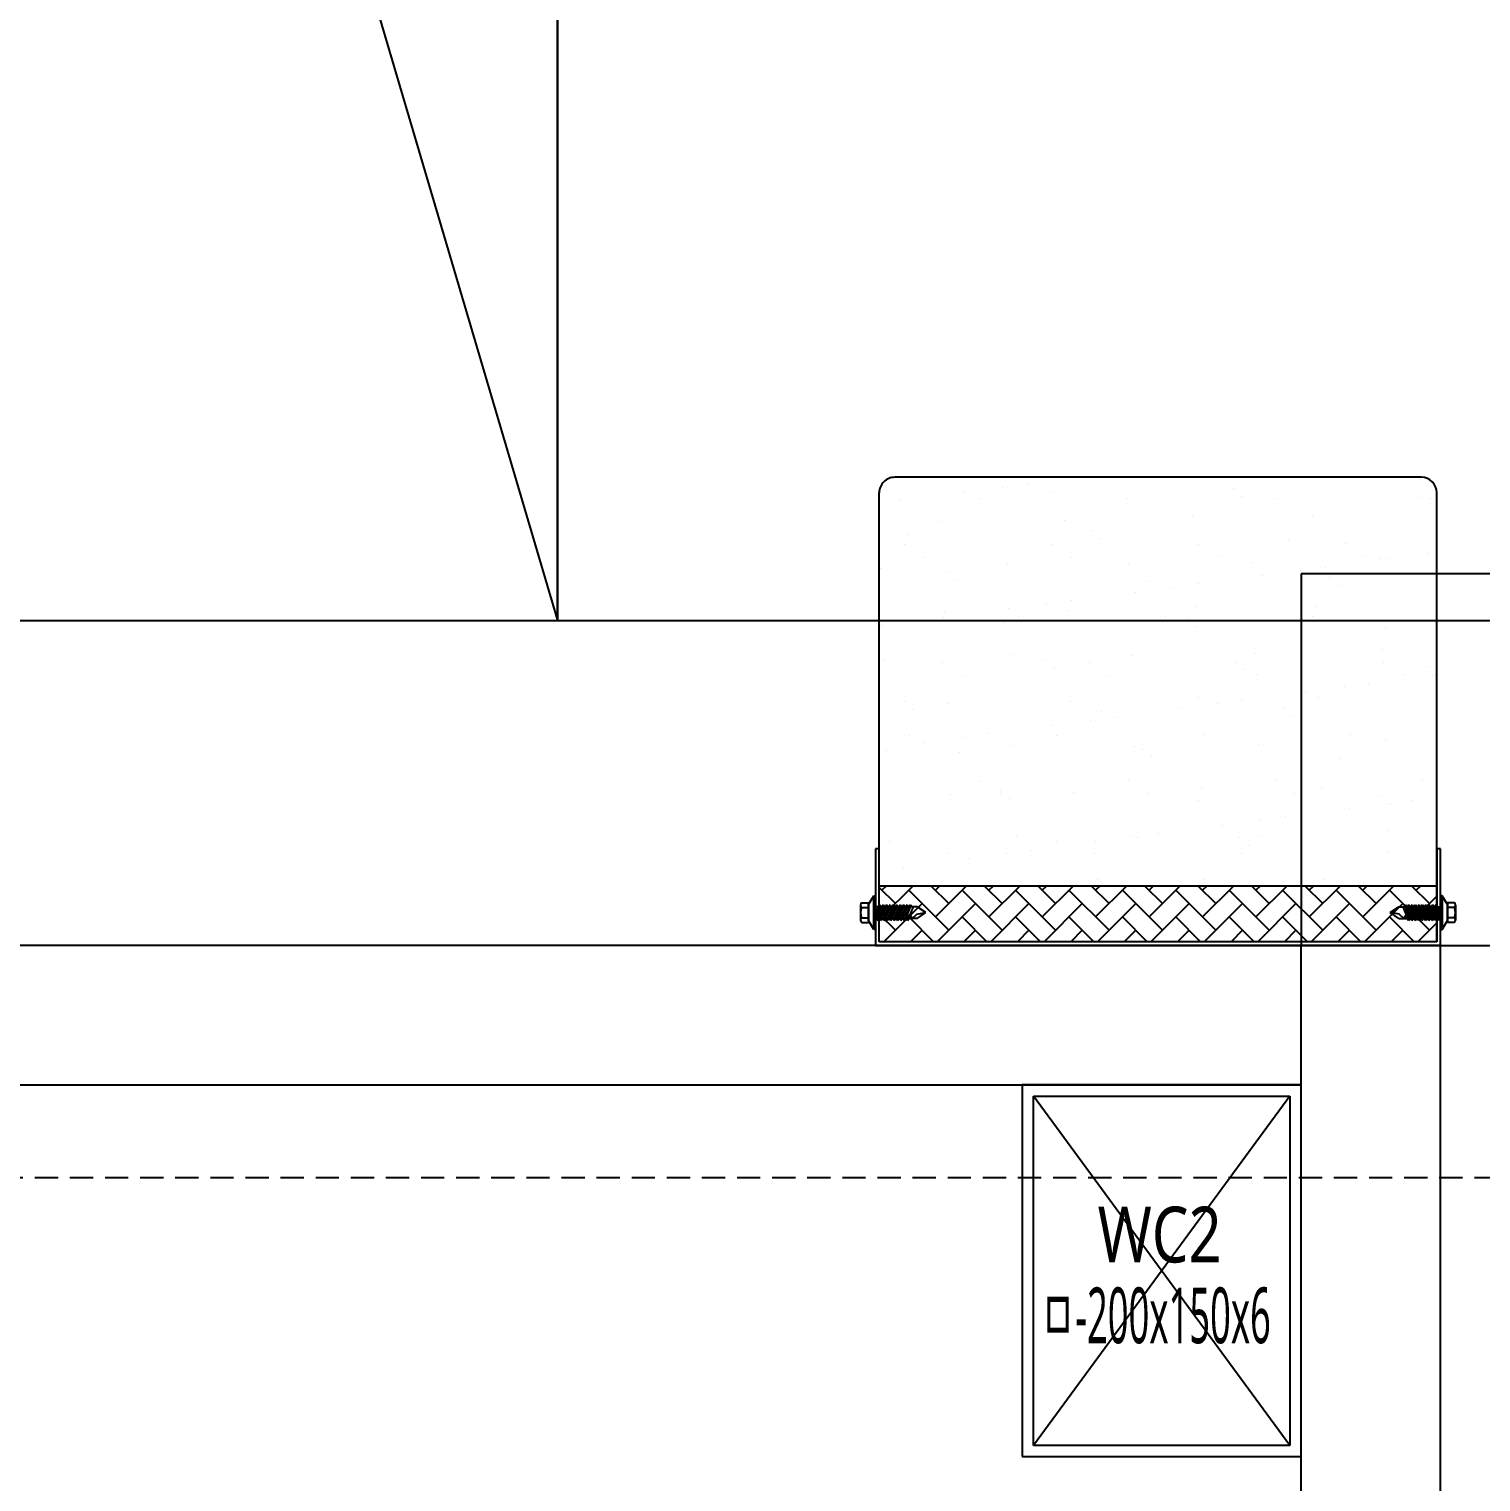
# Model space of a CAD drawing. Header units: millimetres. Extents: x 13515 to 183937, y -33900 to -660.
# Drawn here: x 120742.65 to 120754.87, y -19623.34 to -19611.1 of the extents above; entities that cross this region are included whole.
import ezdxf
from ezdxf.enums import TextEntityAlignment as Align

# ---------------------------------------------------------------- set-up
doc = ezdxf.new("R2010")
doc.units = ezdxf.units.MM
doc.header["$LTSCALE"] = 100
doc.header["$MEASUREMENT"] = 0
doc.header["$PDSIZE"] = -10
doc.linetypes.add('HIDDEN2', pattern=[0.1875, 0.125, -0.0625])
doc.layers.get('0').update_dxf_attribs({"linetype": 'CONTINUOUS'})
doc.layers.get('Defpoints').update_dxf_attribs({"color": 171, "linetype": 'CONTINUOUS'})
for name, color, linetype in [('ELE7 (0.07)', 8, 'CONTINUOUS'), ('ELE9', 9, 'CONTINUOUS'), ('FIN(패널-T75 글라스울)', 6, 'CONTINUOUS'), ('h COLUMN', 252, 'CONTINUOUS'), ('OVERHEAD DOOR - ELE', 9, 'CONTINUOUS'), ('OVERHEAD DOOR - ETC', 252, 'CONTINUOUS'), ('주차-화물', 251, 'CONTINUOUS')]:
    doc.layers.add(name, color=color, linetype=linetype)
doc.styles.add('TE', font='malgun_0.ttf')

# ---------------------------------------------------------------- blocks, each defined once
blk = doc.blocks.new('*U142')
at = {"color": 0, "linetype": 'ByBlock'}
for p, q in [((100, 75), (-100, 75)), ((-100, 75), (-100, -75)), ((100, -75), (100, 75)), ((-94, 69), (94, 69)), ((-94, -69), (-94, 69)), ((94, 69), (94, -69)), ((94, -69), (-94, -69)), ((-100, -75), (100, -75))]:
    blk.add_line(p, q, dxfattribs=at)
at = {"layer": 'Defpoints'}
blk.add_point((0, 0), dxfattribs=at)
blk = doc.blocks.new('WC2')
at = {"layer": 'h COLUMN', "ltscale": 0.1}
for p, q in [((69, -94), (-69, 94)), ((69, 94), (-69, -94))]:
    blk.add_line(p, q, dxfattribs=at)
at = {"layer": 'h COLUMN', "ltscale": 0.1, "rotation": 90}
blk.add_blockref('*U142', (0, 0), dxfattribs=at)
at = {"layer": 'Defpoints', "style": 'TE'}
for s, width, p in [('WC2', 0.8, (-34.44, 19.44)), ('ㅁ-200x150x6', 0.5, (-65.31, -24.04))]:
    blk.add_text(s, height=30, dxfattribs=dict(at, width=width)).set_placement(p, align=Align.MIDDLE_LEFT)
blk = doc.blocks.new('지상1층 WC 배치')
at = {"ltscale": 10000}
blk.add_blockref('WC2', (152900, -26650), dxfattribs=at)
blk = doc.blocks.new('A$C9dd89177')
at = {"layer": '주차-화물', "ltscale": 0.1}
blk.add_lwpolyline([(-0.01, 0), (10999.99, 0), (10999.99, 3250), (-0.01, 3250), (-0.01, 0), (10999.99, 3250)], dxfattribs=at)
blk = doc.blocks.new('A$Ca9da7916')
at = {"layer": 'ELE7 (0.07)', "ltscale": 0.002}
blk.add_line((227, 4275), (227, 6725), dxfattribs=at)
at = {"layer": 'FIN(패널-T75 글라스울)'}
for p, q in [((702, 4275), (227, 4275)), ((302, 3325), (302, 4275))]:
    blk.add_line(p, q, dxfattribs=at)
blk.add_lwpolyline([(702, 4350), (227, 4350), (227, 3250), (702, 3250)], dxfattribs=at)
at = {"layer": 'OVERHEAD DOOR - ELE', "ltscale": 0.002}
for p, q in [((27, 6725), (27, 4275)), ((27, 4275), (227, 4275))]:
    blk.add_line(p, q, dxfattribs=at)
at = {"layer": 'OVERHEAD DOOR - ETC'}
for p, q in [((204.05, 4357.5), (204.05, 4353.8)), ((205.23, 4358), (213.37, 4358)), ((206.59, 4357.5), (206.59, 4353.8)), ((212.02, 4357.5), (212.02, 4353.8)), ((214.55, 4357.5), (214.55, 4353.8)), ((225, 4348), (-16.67, 4348)), ((195, 4348), (195, 4048)), ((195, 4348), (225, 4348)), ((205, 4353.8), (200.3, 4350.8)), ((218.3, 4350.8), (200.3, 4350.8)), ((200.3, 4350.8), (200.3, 4350)), ((200.3, 4350.8), (218.3, 4350.8)), ((200.3, 4350), (218.3, 4350)), ((204.05, 4353.8), (214.55, 4353.8)), ((213.6, 4353.8), (205, 4353.8)), ((205.15, 4347.6), (211.06, 4350)), ((205.15, 4345.77), (213.45, 4349.18)), ((205.15, 4345.77), (213.45, 4349.18)), ((205.15, 4347.6), (206.15, 4348.4)), ((206.15, 4347.2), (205.15, 4347.6)), ((205.15, 4347.6), (206.15, 4346.8)), ((206.15, 4347.6), (205.15, 4347.6)), ((205.15, 4343.93), (213.45, 4347.35)), ((205.15, 4343.93), (213.45, 4347.35)), ((206.15, 4348.4), (206.15, 4350)), ((211.94, 4350), (206.15, 4347.6)), ((206.15, 4348.4), (210, 4350)), ((206.15, 4346.57), (212.45, 4349.18)), ((212.45, 4348.38), (206.15, 4345.77)), ((206.15, 4346.57), (206.15, 4347.6)), ((206.15, 4344.74), (212.45, 4347.35)), ((212.45, 4349.18), (212.45, 4350)), ((213.45, 4349.18), (212.45, 4349.99)), ((212.45, 4349.59), (213.45, 4349.18)), ((213.45, 4349.18), (212.45, 4348.38)), ((212.45, 4349.18), (213.45, 4349.18)), ((212.45, 4347.35), (212.45, 4348.38)), ((213.45, 4347.35), (212.45, 4348.16)), ((212.45, 4347.75), (213.45, 4347.35)), ((213.45, 4347.35), (212.45, 4346.55)), ((212.45, 4347.35), (213.45, 4347.35)), ((218.3, 4350.8), (213.6, 4353.8)), ((218.3, 4350), (218.3, 4350.8)), ((225, 4348), (225, 4048)), ((-25, 4339.67), (-25, 4056.33)), ((205.15, 4345.77), (206.15, 4346.57)), ((206.15, 4345.37), (205.15, 4345.77)), ((205.15, 4345.77), (206.15, 4344.96)), ((206.15, 4345.77), (205.15, 4345.77)), ((205.15, 4342.1), (213.45, 4345.52)), ((205.15, 4342.1), (213.45, 4345.52)), ((205.15, 4343.93), (206.15, 4344.74)), ((206.15, 4343.53), (205.15, 4343.93)), ((205.15, 4343.93), (206.15, 4343.13)), ((206.15, 4343.93), (205.15, 4343.93)), ((205.15, 4340.27), (213.45, 4343.69)), ((205.15, 4340.27), (213.45, 4343.69)), ((205.15, 4342.1), (206.15, 4342.91)), ((206.15, 4341.7), (205.15, 4342.1)), ((205.15, 4342.1), (206.15, 4341.3)), ((206.15, 4342.1), (205.15, 4342.1)), ((205.15, 4338.44), (213.45, 4341.85)), ((205.15, 4338.44), (213.45, 4341.85)), ((205.15, 4340.27), (206.15, 4341.07)), ((206.15, 4339.87), (205.15, 4340.27)), ((205.15, 4340.27), (206.15, 4339.46)), ((206.15, 4340.27), (205.15, 4340.27)), ((205.15, 4336.6), (213.45, 4340.02)), ((205.15, 4336.6), (213.45, 4340.02)), ((212.45, 4346.55), (206.15, 4343.93)), ((206.15, 4344.74), (206.15, 4345.77)), ((206.15, 4342.91), (212.45, 4345.52)), ((212.45, 4344.71), (206.15, 4342.1)), ((206.15, 4342.91), (206.15, 4343.93)), ((206.15, 4341.07), (212.45, 4343.69)), ((212.45, 4342.88), (206.15, 4340.27)), ((206.15, 4341.07), (206.15, 4342.1)), ((206.15, 4339.24), (212.45, 4341.85)), ((212.45, 4341.05), (206.15, 4338.44)), ((206.15, 4339.24), (206.15, 4340.27)), ((206.15, 4337.41), (212.45, 4340.02)), ((212.45, 4345.52), (212.45, 4346.55)), ((213.45, 4345.52), (212.45, 4346.32)), ((212.45, 4345.92), (213.45, 4345.52)), ((213.45, 4345.52), (212.45, 4344.71)), ((212.45, 4345.52), (213.45, 4345.52)), ((212.45, 4343.69), (212.45, 4344.71)), ((213.45, 4343.69), (212.45, 4344.49)), ((212.45, 4344.09), (213.45, 4343.69)), ((213.45, 4343.69), (212.45, 4342.88)), ((212.45, 4343.69), (213.45, 4343.69)), ((212.45, 4341.85), (212.45, 4342.88)), ((213.45, 4341.85), (212.45, 4342.66)), ((212.45, 4342.25), (213.45, 4341.85)), ((213.45, 4341.85), (212.45, 4341.05)), ((212.45, 4341.85), (213.45, 4341.85)), ((212.45, 4340.02), (212.45, 4341.05)), ((213.45, 4340.02), (212.45, 4340.82)), ((212.45, 4340.42), (213.45, 4340.02)), ((213.45, 4340.02), (212.45, 4339.22)), ((212.45, 4340.02), (213.45, 4340.02)), ((205.15, 4338.44), (206.15, 4339.24)), ((206.15, 4338.03), (205.15, 4338.44)), ((205.15, 4338.44), (206.15, 4337.63)), ((206.15, 4338.44), (205.15, 4338.44)), ((205.15, 4334.77), (213.45, 4338.19)), ((205.15, 4334.77), (213.45, 4338.19)), ((205.15, 4336.6), (206.15, 4337.41)), ((206.15, 4336.2), (205.15, 4336.6)), ((205.15, 4336.6), (206.15, 4335.8)), ((206.15, 4336.6), (205.15, 4336.6)), ((205.15, 4332.94), (213.45, 4336.35)), ((205.15, 4332.94), (213.45, 4336.35)), ((205.15, 4334.77), (206.15, 4335.57)), ((206.15, 4334.37), (205.15, 4334.77)), ((205.15, 4334.77), (206.15, 4333.97)), ((206.15, 4334.77), (205.15, 4334.77)), ((205.15, 4331.1), (213.45, 4334.52)), ((205.15, 4331.1), (213.45, 4334.52)), ((205.15, 4332.94), (206.15, 4333.74)), ((206.15, 4332.53), (205.15, 4332.94)), ((205.15, 4332.94), (206.15, 4332.13)), ((206.15, 4332.94), (205.15, 4332.94)), ((205.15, 4331.1), (206.15, 4331.91)), ((212.45, 4339.22), (206.15, 4336.6)), ((206.15, 4337.41), (206.15, 4338.44)), ((206.15, 4335.57), (212.45, 4338.19)), ((212.45, 4337.38), (206.15, 4334.77)), ((206.15, 4335.57), (206.15, 4336.6)), ((206.15, 4333.74), (212.45, 4336.35)), ((212.45, 4335.55), (206.15, 4332.94)), ((206.15, 4333.74), (206.15, 4334.77)), ((206.15, 4331.91), (212.45, 4334.52)), ((212.45, 4333.72), (206.15, 4331.1)), ((206.15, 4331.91), (206.15, 4332.94)), ((210.45, 4331.45), (213.45, 4332.69)), ((210.45, 4331.45), (213.45, 4332.69)), ((210.45, 4331.45), (211.45, 4332.25)), ((211.45, 4332.25), (212.45, 4332.69)), ((212.45, 4331.88), (211.45, 4331.45)), ((212.45, 4338.19), (212.45, 4339.22)), ((213.45, 4338.19), (212.45, 4338.99)), ((212.45, 4338.59), (213.45, 4338.19)), ((213.45, 4338.19), (212.45, 4337.38)), ((212.45, 4338.19), (213.45, 4338.19)), ((212.45, 4336.35), (212.45, 4337.38)), ((213.45, 4336.35), (212.45, 4337.16)), ((212.45, 4336.76), (213.45, 4336.35)), ((213.45, 4336.35), (212.45, 4335.55)), ((212.45, 4336.35), (213.45, 4336.35)), ((212.45, 4334.52), (212.45, 4335.55)), ((213.45, 4334.52), (212.45, 4335.33)), ((212.45, 4334.92), (213.45, 4334.52)), ((213.45, 4334.52), (212.45, 4333.72)), ((212.45, 4334.52), (213.45, 4334.52)), ((212.45, 4332.69), (212.45, 4333.72)), ((213.45, 4332.69), (212.45, 4333.49)), ((212.45, 4333.09), (213.45, 4332.69)), ((213.45, 4332.69), (212.45, 4331.88)), ((212.45, 4332.69), (213.45, 4332.69)), ((212.45, 4327.63), (212.45, 4331.88)), ((206.15, 4330.7), (205.15, 4331.1)), ((205.15, 4331.1), (206.15, 4330.3)), ((206.15, 4331.1), (205.15, 4331.1)), ((206.15, 4329.67), (210.44, 4331.48)), ((206.15, 4327.63), (206.15, 4331.1)), ((209.3, 4322.83), (206.15, 4327.63)), ((210.04, 4327.8), (209.3, 4322.83)), ((212.45, 4327.63), (209.3, 4322.83)), ((212.45, 4330.31), (210.04, 4327.8)), ((210.44, 4331.48), (212.45, 4330.31)), ((211.45, 4331.45), (210.45, 4331.45)), ((209.3, 4073.17), (206.15, 4068.37)), ((206.15, 4068.37), (206.15, 4064.9)), ((206.15, 4066.33), (210.44, 4064.52)), ((212.45, 4068.37), (209.3, 4073.17)), ((210.04, 4068.2), (209.3, 4073.17)), ((212.45, 4065.7), (210.04, 4068.2)), ((212.45, 4068.37), (212.45, 4064.12)), ((205.15, 4064.9), (206.15, 4065.7)), ((206.15, 4065.3), (205.15, 4064.9)), ((205.15, 4064.9), (213.45, 4061.48)), ((205.15, 4064.9), (213.45, 4061.48)), ((206.15, 4064.9), (205.15, 4064.9)), ((205.15, 4064.9), (206.15, 4064.09)), ((205.15, 4063.06), (206.15, 4063.87)), ((206.15, 4063.47), (205.15, 4063.06)), ((205.15, 4063.06), (213.45, 4059.65)), ((205.15, 4063.06), (213.45, 4059.65)), ((206.15, 4063.06), (205.15, 4063.06)), ((205.15, 4063.06), (206.15, 4062.26)), ((205.15, 4061.23), (206.15, 4062.04)), ((206.15, 4061.63), (205.15, 4061.23)), ((205.15, 4061.23), (213.45, 4057.81)), ((205.15, 4061.23), (213.45, 4057.81)), ((206.15, 4061.23), (205.15, 4061.23)), ((205.15, 4061.23), (206.15, 4060.43)), ((205.15, 4059.4), (206.15, 4060.2)), ((206.15, 4059.8), (205.15, 4059.4)), ((205.15, 4059.4), (213.45, 4055.98)), ((205.15, 4059.4), (213.45, 4055.98)), ((206.15, 4059.4), (205.15, 4059.4)), ((205.15, 4059.4), (206.15, 4058.59)), ((205.15, 4057.57), (206.15, 4058.37)), ((212.45, 4062.28), (206.15, 4064.9)), ((206.15, 4064.09), (206.15, 4063.06)), ((206.15, 4064.09), (212.45, 4061.48)), ((212.45, 4060.45), (206.15, 4063.06)), ((206.15, 4062.26), (206.15, 4061.23)), ((206.15, 4062.26), (212.45, 4059.65)), ((212.45, 4058.62), (206.15, 4061.23)), ((206.15, 4060.43), (206.15, 4059.4)), ((206.15, 4060.43), (212.45, 4057.81)), ((212.45, 4056.78), (206.15, 4059.4)), ((206.15, 4058.59), (206.15, 4057.57)), ((206.15, 4058.59), (212.45, 4055.98)), ((210.44, 4064.52), (212.45, 4065.7)), ((210.45, 4064.55), (213.45, 4063.31)), ((210.45, 4064.55), (213.45, 4063.31)), ((211.45, 4064.55), (210.45, 4064.55)), ((210.45, 4064.55), (211.45, 4063.75)), ((212.45, 4064.12), (211.45, 4064.55)), ((211.45, 4063.75), (212.45, 4063.31)), ((213.45, 4063.31), (212.45, 4064.12)), ((212.45, 4063.31), (212.45, 4062.28)), ((212.45, 4063.31), (213.45, 4063.31)), ((212.45, 4062.91), (213.45, 4063.31)), ((213.45, 4063.31), (212.45, 4062.51)), ((213.45, 4061.48), (212.45, 4062.28)), ((212.45, 4061.48), (212.45, 4060.45)), ((212.45, 4061.08), (213.45, 4061.48)), ((213.45, 4061.48), (212.45, 4060.68)), ((212.45, 4061.48), (213.45, 4061.48)), ((213.45, 4059.65), (212.45, 4060.45)), ((212.45, 4059.65), (212.45, 4058.62)), ((212.45, 4059.24), (213.45, 4059.65)), ((213.45, 4059.65), (212.45, 4058.84)), ((212.45, 4059.65), (213.45, 4059.65)), ((213.45, 4057.81), (212.45, 4058.62)), ((206.15, 4057.97), (205.15, 4057.57)), ((205.15, 4057.57), (213.45, 4054.15)), ((205.15, 4057.57), (213.45, 4054.15)), ((206.15, 4057.57), (205.15, 4057.57)), ((205.15, 4057.57), (206.15, 4056.76)), ((205.15, 4055.73), (206.15, 4056.54)), ((206.15, 4056.13), (205.15, 4055.73)), ((205.15, 4055.73), (213.45, 4052.31)), ((205.15, 4055.73), (213.45, 4052.31)), ((206.15, 4055.73), (205.15, 4055.73)), ((205.15, 4055.73), (206.15, 4054.93)), ((205.15, 4053.9), (206.15, 4054.7)), ((206.15, 4054.3), (205.15, 4053.9)), ((205.15, 4053.9), (213.45, 4050.48)), ((205.15, 4053.9), (213.45, 4050.48)), ((206.15, 4053.9), (205.15, 4053.9)), ((205.15, 4053.9), (206.15, 4053.1)), ((205.15, 4052.07), (206.15, 4052.87)), ((206.15, 4052.47), (205.15, 4052.07)), ((205.15, 4052.07), (213.45, 4048.65)), ((205.15, 4052.07), (213.45, 4048.65)), ((206.15, 4052.07), (205.15, 4052.07)), ((205.15, 4052.07), (206.15, 4051.26)), ((205.15, 4050.23), (206.15, 4051.04)), ((206.15, 4050.64), (205.15, 4050.23)), ((205.15, 4050.23), (213.45, 4046.82)), ((205.15, 4050.23), (213.45, 4046.82)), ((206.15, 4050.23), (205.15, 4050.23)), ((205.15, 4050.23), (206.15, 4049.43)), ((212.45, 4054.95), (206.15, 4057.57)), ((206.15, 4056.76), (206.15, 4055.73)), ((206.15, 4056.76), (212.45, 4054.15)), ((212.45, 4053.12), (206.15, 4055.73)), ((206.15, 4054.93), (206.15, 4053.9)), ((206.15, 4054.93), (212.45, 4052.31)), ((212.45, 4051.29), (206.15, 4053.9)), ((206.15, 4053.1), (206.15, 4052.07)), ((206.15, 4053.1), (212.45, 4050.48)), ((212.45, 4049.45), (206.15, 4052.07)), ((206.15, 4051.26), (206.15, 4050.23)), ((206.15, 4051.26), (212.45, 4048.65)), ((212.45, 4047.62), (206.15, 4050.23)), ((212.45, 4057.81), (212.45, 4056.78)), ((212.45, 4057.81), (213.45, 4057.81)), ((212.45, 4057.41), (213.45, 4057.81)), ((213.45, 4057.81), (212.45, 4057.01)), ((213.45, 4055.98), (212.45, 4056.78)), ((212.45, 4055.98), (212.45, 4054.95)), ((212.45, 4055.58), (213.45, 4055.98)), ((213.45, 4055.98), (212.45, 4055.18)), ((212.45, 4055.98), (213.45, 4055.98)), ((213.45, 4054.15), (212.45, 4054.95)), ((212.45, 4054.15), (212.45, 4053.12)), ((212.45, 4053.75), (213.45, 4054.15)), ((213.45, 4054.15), (212.45, 4053.34)), ((212.45, 4054.15), (213.45, 4054.15)), ((213.45, 4052.31), (212.45, 4053.12)), ((212.45, 4052.31), (212.45, 4051.29)), ((212.45, 4051.91), (213.45, 4052.31)), ((213.45, 4052.31), (212.45, 4051.51)), ((212.45, 4052.31), (213.45, 4052.31)), ((213.45, 4050.48), (212.45, 4051.29)), ((212.45, 4050.48), (212.45, 4049.45)), ((212.45, 4050.08), (213.45, 4050.48)), ((213.45, 4050.48), (212.45, 4049.68)), ((212.45, 4050.48), (213.45, 4050.48)), ((225, 4048), (-16.67, 4048)), ((225, 4048), (195, 4048)), ((200.3, 4045.2), (200.3, 4046)), ((200.3, 4046), (218.3, 4046)), ((218.3, 4045.2), (200.3, 4045.2)), ((205, 4042.2), (200.3, 4045.2)), ((200.3, 4045.2), (218.3, 4045.2)), ((205.15, 4048.4), (206.15, 4049.2)), ((206.15, 4048.8), (205.15, 4048.4)), ((205.15, 4048.4), (211.06, 4046)), ((206.15, 4048.4), (205.15, 4048.4)), ((205.15, 4048.4), (206.15, 4047.6)), ((206.15, 4049.43), (206.15, 4048.4)), ((206.15, 4049.43), (212.45, 4046.82)), ((211.94, 4046), (206.15, 4048.4)), ((206.15, 4047.6), (206.15, 4046)), ((206.15, 4047.6), (210, 4046)), ((213.45, 4048.65), (212.45, 4049.45)), ((212.45, 4048.65), (212.45, 4047.62)), ((212.45, 4048.25), (213.45, 4048.65)), ((213.45, 4048.65), (212.45, 4047.84)), ((212.45, 4048.65), (213.45, 4048.65)), ((213.45, 4046.82), (212.45, 4047.62)), ((212.45, 4046.82), (212.45, 4046)), ((212.45, 4046.41), (213.45, 4046.82)), ((213.45, 4046.82), (212.45, 4046.01)), ((212.45, 4046.82), (213.45, 4046.82)), ((218.3, 4045.2), (213.6, 4042.2)), ((218.3, 4046), (218.3, 4045.2)), ((204.05, 4042.2), (214.55, 4042.2)), ((204.05, 4038.5), (204.05, 4042.2)), ((213.6, 4042.2), (205, 4042.2)), ((205.23, 4038), (213.37, 4038)), ((206.59, 4038.5), (206.59, 4042.2)), ((212.02, 4038.5), (212.02, 4042.2)), ((214.55, 4038.5), (214.55, 4042.2))]:
    blk.add_line(p, q, dxfattribs=at)
at = {"layer": 'OVERHEAD DOOR - ETC', "ltscale": 0.002}
for p, q in [((-4.98, 4347.86), (-4.98, 4347.86)), ((227, 4350), (175, 4350)), ((175, 4350), (175, 4348)), ((175, 4348), (225, 4348)), ((200.5, 4348), (211.63, 4336.88)), ((214.87, 4348), (225, 4337.87)), ((225, 4348), (225, 4048)), ((227, 4046), (227, 4350)), ((-13.87, 4339.58), (-13.87, 4339.58)), ((-13.58, 4344.68), (-13.58, 4344.68)), ((16.17, 4343.11), (16.17, 4343.11)), ((76.66, 4342.48), (76.66, 4342.48)), ((80.95, 4347.16), (80.95, 4347.16)), ((81.57, 4345.88), (81.57, 4345.88)), ((138.05, 4340.07), (138.05, 4340.07)), ((195, 4334.62), (204.44, 4344.06)), ((197.26, 4322.51), (218.81, 4344.06)), ((148.79, 4334.8), (148.79, 4334.8)), ((195, 4339.14), (197.26, 4336.88)), ((211.63, 4322.51), (225, 4335.88)), ((81.27, 4330.27), (81.27, 4330.27)), ((195, 4324.77), (211.63, 4308.14)), ((204.44, 4329.69), (225, 4309.14)), ((218.81, 4329.69), (225, 4323.5)), ((18.53, 4317.23), (18.53, 4317.23)), ((18.89, 4322.46), (18.89, 4322.46)), ((56.41, 4320.38), (56.41, 4320.38)), ((67.47, 4318.83), (67.47, 4318.83)), ((74.44, 4319.56), (74.44, 4319.56)), ((116.41, 4320.43), (116.41, 4320.43)), ((146.66, 4318.18), (146.66, 4318.18)), ((150.53, 4321.58), (150.53, 4321.58)), ((150.95, 4322.87), (150.95, 4322.87)), ((165.35, 4322.03), (165.35, 4322.03)), ((177.09, 4322.03), (177.09, 4322.03)), ((17.66, 4309.76), (17.66, 4309.76)), ((86.11, 4311.38), (86.11, 4311.38)), ((195, 4305.88), (204.44, 4315.32)), ((195, 4310.4), (197.26, 4308.14)), ((197.26, 4293.77), (218.81, 4315.32)), ((113.48, 4301.51), (113.48, 4301.51)), ((153.25, 4300.93), (153.25, 4300.93)), ((204.44, 4300.95), (225, 4280.4)), ((211.63, 4293.77), (225, 4307.14)), ((218.81, 4300.95), (225, 4294.77)), ((10.84, 4299.05), (10.84, 4299.05)), ((33.25, 4295.1), (33.25, 4295.1)), ((87.85, 4298.16), (87.85, 4298.16)), ((126.41, 4296.09), (126.41, 4296.09)), ((195, 4296.03), (211.63, 4279.4)), ((23.43, 4287.96), (23.43, 4287.96)), ((28.96, 4290.42), (28.96, 4290.42)), ((142.7, 4286.17), (142.7, 4286.17)), ((191.64, 4287.77), (191.64, 4287.77)), ((195, 4277.14), (204.44, 4286.59)), ((197.26, 4265.03), (218.81, 4286.59)), ((-4.13, 4281.37), (-4.13, 4281.37)), ((44.81, 4282.97), (44.81, 4282.97)), ((49.88, 4281), (49.88, 4281)), ((90.57, 4277.51), (90.57, 4277.51)), ((93.76, 4284.57), (93.76, 4284.57)), ((195, 4281.66), (197.26, 4279.4)), ((211.63, 4265.03), (225, 4278.41)), ((25.17, 4274.74), (25.17, 4274.74)), ((103.25, 4270.8), (103.25, 4270.8)), ((145.01, 4271.68), (145.01, 4271.68)), ((204.44, 4272.22), (225, 4251.66)), ((218.81, 4272.22), (225, 4266.03)), ((8.71, 4268.32), (8.71, 4268.32)), ((98.96, 4266.12), (98.96, 4266.12)), ((157.79, 4266.43), (157.79, 4266.43)), ((195, 4267.29), (211.63, 4250.67)), ((-13.73, 4260.49), (-13.73, 4260.49)), ((27.89, 4254.09), (27.89, 4254.09)), ((138.19, 4260.97), (138.19, 4260.97)), ((195, 4248.41), (204.44, 4257.85)), ((197.26, 4236.3), (218.81, 4257.85)), ((21, 4248.62), (21, 4248.62)), ((69.94, 4250.22), (69.94, 4250.22)), ((81.41, 4251.17), (81.41, 4251.17)), ((118.88, 4251.82), (118.88, 4251.82)), ((159.53, 4253.21), (159.53, 4253.21)), ((167.82, 4253.42), (167.82, 4253.42)), ((173.24, 4246.51), (173.24, 4246.51)), ((195, 4252.92), (197.26, 4250.67)), ((211.63, 4236.3), (225, 4249.67)), ((-18.75, 4238.36), (-18.75, 4238.36)), ((-14.46, 4243.04), (-14.46, 4243.04)), ((74.59, 4240.46), (74.59, 4240.46)), ((78.71, 4244.03), (78.71, 4244.03)), ((95.11, 4243.01), (95.11, 4243.01)), ((168.95, 4241.83), (168.95, 4241.83)), ((177.23, 4242.93), (177.23, 4242.93)), ((195, 4238.56), (211.63, 4221.93)), ((204.44, 4243.48), (225, 4222.92)), ((218.81, 4243.48), (225, 4237.29)), ((17.81, 4230.66), (17.81, 4230.66)), ((162.25, 4232.56), (162.25, 4232.56)), ((96.85, 4229.79), (96.85, 4229.79)), ((113.63, 4222.41), (113.63, 4222.41)), ((191.33, 4222.79), (191.33, 4222.79)), ((195, 4219.67), (204.44, 4229.11)), ((195, 4224.19), (197.26, 4221.93)), ((197.26, 4207.56), (218.81, 4229.11)), ((-4.44, 4216.39), (-4.44, 4216.39)), ((10.98, 4219.95), (10.98, 4219.95)), ((32.43, 4219.59), (32.43, 4219.59)), ((44.5, 4217.99), (44.5, 4217.99)), ((55.54, 4218.74), (55.54, 4218.74)), ((93.44, 4219.59), (93.44, 4219.59)), ((142.39, 4221.19), (142.39, 4221.19)), ((148.71, 4219.73), (148.71, 4219.73)), ((204.44, 4214.74), (225, 4194.19)), ((211.63, 4207.56), (225, 4220.93)), ((218.81, 4214.74), (225, 4208.56)), ((51.25, 4214.06), (51.25, 4214.06)), ((99.57, 4209.14), (99.57, 4209.14)), ((195, 4209.82), (211.63, 4193.19)), ((34.17, 4206.37), (34.17, 4206.37)), ((50.02, 4201.9), (50.02, 4201.9)), ((195, 4190.93), (204.44, 4200.38)), ((197.26, 4178.82), (218.81, 4200.38)), ((31, 4191.96), (31, 4191.96)), ((125.54, 4194.45), (125.54, 4194.45)), ((145.16, 4192.59), (145.16, 4192.59)), ((166.79, 4198.06), (166.79, 4198.06)), ((195, 4195.45), (197.26, 4193.19)), ((211.63, 4178.82), (225, 4192.2)), ((36.89, 4185.72), (36.89, 4185.72)), ((70.79, 4183.74), (70.79, 4183.74)), ((119.73, 4185.34), (119.73, 4185.34)), ((121.25, 4189.77), (121.25, 4189.77)), ((168.53, 4184.84), (168.53, 4184.84)), ((168.67, 4186.94), (168.67, 4186.94)), ((204.44, 4186.01), (225, 4165.45)), ((218.81, 4186.01), (225, 4179.82)), ((-13.58, 4181.39), (-13.58, 4181.39)), ((21.85, 4182.14), (21.85, 4182.14)), ((138.33, 4181.87), (138.33, 4181.87)), ((195, 4181.08), (211.63, 4164.45)), ((81.55, 4172.07), (81.55, 4172.07)), ((101, 4167.67), (101, 4167.67)), ((104.11, 4174.64), (104.11, 4174.64)), ((195, 4162.2), (204.44, 4171.64)), ((197.26, 4150.09), (218.81, 4171.64)), ((3.55, 4162), (3.55, 4162)), ((7.84, 4166.68), (7.84, 4166.68)), ((74.73, 4161.36), (74.73, 4161.36)), ((105.85, 4161.42), (105.85, 4161.42)), ((171.25, 4164.19), (171.25, 4164.19)), ((177.37, 4163.83), (177.37, 4163.83)), ((191.25, 4165.47), (191.25, 4165.47)), ((195, 4166.71), (197.26, 4164.45)), ((211.63, 4150.09), (225, 4163.46)), ((144.86, 4152.59), (144.86, 4152.59)), ((193.8, 4154.19), (193.8, 4154.19)), ((195, 4152.35), (211.63, 4135.72)), ((204.44, 4157.27), (225, 4136.71)), ((218.81, 4157.27), (225, 4151.08)), ((-1.97, 4147.79), (-1.97, 4147.79)), ((17.95, 4151.56), (17.95, 4151.56)), ((41.43, 4151.22), (41.43, 4151.22)), ((46.97, 4149.39), (46.97, 4149.39)), ((95.92, 4150.99), (95.92, 4150.99)), ((-16.7, 4139.9), (-16.7, 4139.9)), ((11.13, 4140.85), (11.13, 4140.85)), ((43.17, 4138), (43.17, 4138)), ((73.54, 4137.71), (73.54, 4137.71)), ((77.83, 4142.39), (77.83, 4142.39)), ((108.57, 4140.77), (108.57, 4140.77)), ((113.77, 4143.31), (113.77, 4143.31)), ((171, 4143.37), (171, 4143.37)), ((195, 4133.46), (204.44, 4142.9)), ((195, 4137.98), (197.26, 4135.72)), ((197.26, 4121.35), (218.81, 4142.9)), ((175.79, 4129.69), (175.79, 4129.69)), ((204.44, 4128.53), (225, 4107.98)), ((211.63, 4121.35), (225, 4134.72)), ((218.81, 4128.53), (225, 4122.35)), ((-21.25, 4127.8), (-21.25, 4127.8)), ((50.16, 4122.8), (50.16, 4122.8)), ((168.36, 4121.96), (168.36, 4121.96)), ((195, 4123.61), (211.63, 4106.98)), ((-19.51, 4114.58), (-19.51, 4114.58)), ((21.54, 4117.16), (21.54, 4117.16)), ((45.89, 4117.35), (45.89, 4117.35)), ((53.3, 4115.61), (53.3, 4115.61)), ((70.48, 4118.76), (70.48, 4118.76)), ((119.42, 4120.36), (119.42, 4120.36)), ((143.54, 4113.41), (143.54, 4113.41)), ((145.3, 4113.49), (145.3, 4113.49)), ((147.83, 4118.09), (147.83, 4118.09)), ((177.53, 4116.47), (177.53, 4116.47)), ((195, 4104.72), (204.44, 4114.17)), ((197.26, 4092.61), (218.81, 4114.17)), ((113.11, 4106.27), (113.11, 4106.27)), ((195, 4109.24), (197.26, 4106.98)), ((211.63, 4092.61), (225, 4105.98)), ((-13.44, 4102.29), (-13.44, 4102.29)), ((138.48, 4102.77), (138.48, 4102.77)), ((204.44, 4099.8), (225, 4079.24)), ((218.81, 4099.8), (225, 4093.61)), ((-16.79, 4093.93), (-16.79, 4093.93)), ((30.13, 4090.33), (30.13, 4090.33)), ((81.7, 4092.97), (81.7, 4092.97)), ((114.85, 4093.05), (114.85, 4093.05)), ((123.29, 4091.31), (123.29, 4091.31)), ((180.25, 4095.82), (180.25, 4095.82)), ((195, 4094.87), (211.63, 4078.24)), ((25.84, 4085.65), (25.84, 4085.65)), ((47.82, 4082.91), (47.82, 4082.91)), ((50.43, 4082.85), (50.43, 4082.85)), ((74.87, 4082.26), (74.87, 4082.26)), ((96.76, 4084.51), (96.76, 4084.51)), ((145.71, 4086.11), (145.71, 4086.11)), ((177.52, 4084.73), (177.52, 4084.73)), ((194.65, 4087.71), (194.65, 4087.71)), ((195, 4075.98), (204.44, 4085.43)), ((197.26, 4063.88), (218.81, 4085.43)), ((-1.12, 4081.31), (-1.12, 4081.31)), ((195, 4080.5), (197.26, 4078.24)), ((211.63, 4063.88), (225, 4077.25)), ((18.09, 4072.46), (18.09, 4072.46)), ((52.17, 4069.63), (52.17, 4069.63)), ((100.13, 4066.03), (100.13, 4066.03)), ((117.57, 4072.4), (117.57, 4072.4)), ((193.29, 4067.02), (193.29, 4067.02)), ((195, 4066.14), (211.63, 4049.51)), ((204.44, 4071.06), (225, 4050.5)), ((218.81, 4071.06), (225, 4064.87)), ((-12.25, 4059.43), (-12.25, 4059.43)), ((5.59, 4063.55), (5.59, 4063.55)), ((11.27, 4061.75), (11.27, 4061.75)), ((95.84, 4061.35), (95.84, 4061.35)), ((113.91, 4064.21), (113.91, 4064.21)), ((184.8, 4061.32), (184.8, 4061.32)), ((121.89, 4051.76), (121.89, 4051.76)), ((170.83, 4053.36), (170.83, 4053.36)), ((195, 4051.77), (197.26, 4049.51)), ((195.75, 4048), (204.44, 4056.69)), ((210.12, 4048), (218.81, 4056.69)), ((24.01, 4048.56), (24.01, 4048.56)), ((54.89, 4048.98), (54.89, 4048.98)), ((72.95, 4050.16), (72.95, 4050.16)), ((175, 4048), (175, 4046)), ((225, 4048), (175, 4048)), ((175, 4046), (227, 4046)), ((186.54, 4048.1), (186.54, 4048.1)), ((224.49, 4048), (225, 4048.51))]:
    blk.add_line(p, q, dxfattribs=at)
at = {"layer": 'OVERHEAD DOOR - ETC'}
for centre, radius, start, end in [((205.32, 4356.14), 1.86, 46.9662, 133.0338), ((209.3, 4350.39), 7.61, 69.11949, 110.88051), ((213.29, 4356.14), 1.86, 46.9662, 133.0338), ((-16.67, 4339.67), 8.33, 90, 180), ((-16.67, 4056.33), 8.33, 180, 270), ((205.32, 4039.86), 1.86, 226.9662, 313.0338), ((209.3, 4045.61), 7.61, 249.11949, 290.88051), ((213.29, 4039.86), 1.86, 226.9662, 313.0338)]:
    blk.add_arc(centre, radius, start, end, dxfattribs=at)
blk = doc.blocks.new('FGHJ')
at = {"layer": 'ELE9', "linetype": 'HIDDEN2'}
blk.add_lwpolyline([(37195449.07, 67346.34), (37195449.07, 40346.34), (37042549.07, 40346.34), (37042549.07, 51346.34), (37030449.07, 51346.34), (37030449.07, -38303.66), (37200899.07, -38303.66)], dxfattribs=at)
at = {"layer": 'ELE9', "ltscale": 0.1, "rotation": 270}
for name, p in [('A$C9dd89177', (37130624.07, 51646.33)), ('A$C9dd89177', (37133874.07, 51646.33)), ('A$Ca9da7916', (37129999.07, 40698.34))]:
    blk.add_blockref(name, p, dxfattribs=at)
at = {"layer": 'ELE9'}
blk.add_blockref('지상1층 WC 배치', (36981299.07, 66946.34), dxfattribs=at)

msp = doc.modelspace()

# ---------------------------------------------------------------- block references
at = {"xscale": 0.01565102769230769, "yscale": 0.01565102769230769, "zscale": 0.01565102769230769}
msp.add_blockref('FGHJ', (-460436.194, -20252.242), dxfattribs=at)

doc.saveas('drawing.dxf')
